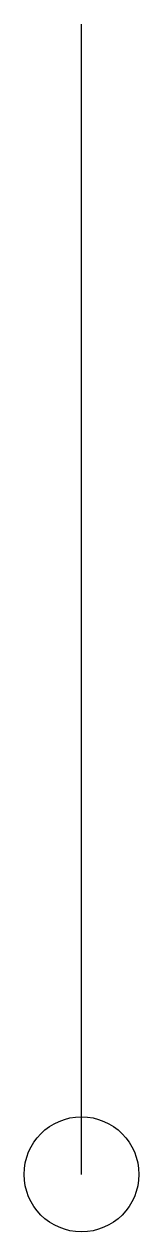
# Model space of a CAD drawing. Header units: millimetres. Extents: x -0.1 to 0.1, y -0.1 to 2.
import ezdxf

# ---------------------------------------------------------------- set-up
doc = ezdxf.new("R2010")
doc.units = ezdxf.units.MM

msp = doc.modelspace()

# ---------------------------------------------------------------- linework, layer by layer
at = {"layer": 'Shots', "color": 1}
msp.add_line((0, 0), (0, 0), dxfattribs=at)
msp.add_line((0, 0), (0, 0), dxfattribs=at)
msp.add_circle((0, 0), 0.1, dxfattribs=at)
msp.add_circle((0, 0), 0.1, dxfattribs=at)
at = {"layer": 'XSect', "color": 1}
msp.add_line((0, 0), (0, 2), dxfattribs=at)

doc.saveas('drawing.dxf')
